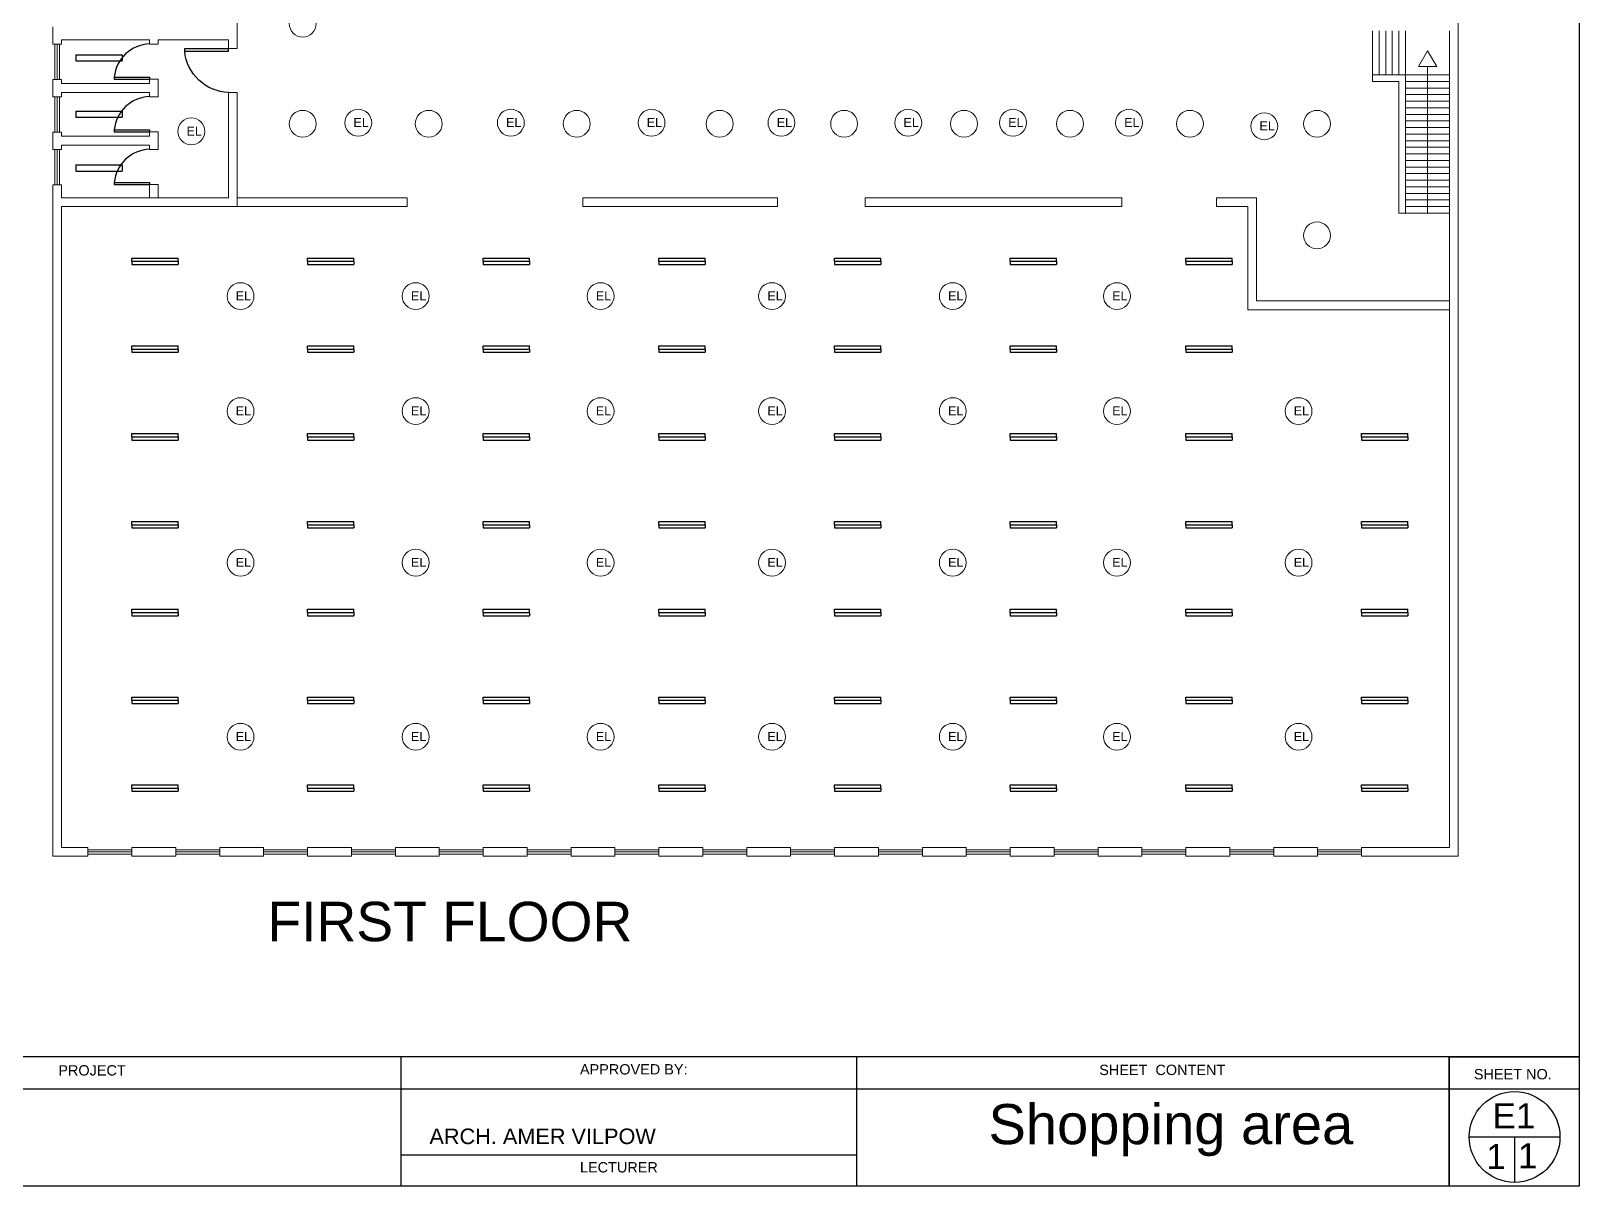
# Model space of a CAD drawing. Header units: inches. Extents: x 17 to 458, y 103 to 566.
# Drawn here: x 381 to 458.1, y 465.4 to 523 of the extents above; entities that cross this region are included whole.
import ezdxf

# ---------------------------------------------------------------- set-up
doc = ezdxf.new("R2010")
doc.units = ezdxf.units.IN
doc.header["$MEASUREMENT"] = 0
for name, color, linetype in [('EL_FITTINGS', 3, 'Continuous'), ('FUR', 6, 'Continuous'), ('Sanitry', 251, 'Continuous')]:
    doc.layers.add(name, color=color, linetype=linetype)
doc.styles.add('ARIAL', font='arial.ttf')
doc.styles.get("Standard").update_dxf_attribs({"font": 'arial.ttf'})

# ---------------------------------------------------------------- blocks, each defined once
blk = doc.blocks.new('DESK4')
at = {"color": 0}
for p, q in [((0, 1), (-0.06, 1)), ((0, 0), (-0.06, 0))]:
    blk.add_line(p, q, dxfattribs=at)
blk.add_lwpolyline([(-0.06, 1), (-0.06, 0)], dxfattribs=at)
blk.add_lwpolyline([(0.945, 0, 0.376459), (0, 1), (0, 0)], format="xyb", dxfattribs=at)
blk = doc.blocks.new('Fluorescent Double Tube Light')
at = {"layer": 'EL_FITTINGS', "color": 1}
for p, q in [((-51.5, 7.2), (51.5, 7.2)), ((-51.5, 0), (-51.5, 7.2)), ((-51.5, 0), (51.5, 0)), ((51.5, 0), (51.5, 7.2)), ((-51.5, 0), (51.5, 0)), ((-51.5, 0), (-51.5, -7.2)), ((-51.5, -7.2), (51.5, -7.2)), ((51.5, 0), (51.5, -7.2))]:
    blk.add_line(p, q, dxfattribs=at)
blk = doc.blocks.new('Flourescent Tube Light')
at = {"layer": 'EL_FITTINGS', "color": 1}
for p, q in [((-51.5, 6.8), (51.5, 6.8)), ((-51.5, 6.8), (-51.5, -6.8)), ((51.5, 6.8), (51.5, -6.8)), ((-51.5, -6.8), (51.5, -6.8))]:
    blk.add_line(p, q, dxfattribs=at)

msp = doc.modelspace()

# ---------------------------------------------------------------- linework, layer by layer
at = {"color": 240, "true_color": 0xed1f24}
for p, q in [((458.09613, 565.93282), (458.09613, 465.43788)), ((458.09613, 471.87986), (303.05907, 471.87986)), ((399.38348, 471.87986), (399.38348, 465.43788)), ((422.08776, 471.87986), (422.08776, 465.43788)), ((422.08776, 471.87986), (422.08776, 465.43788)), ((451.62239, 471.87986), (451.62239, 465.43788)), ((458.09613, 470.26937), (309.53281, 470.26937)), ((399.38348, 470.26937), (399.38348, 465.43788)), ((422.08776, 466.98375), (399.38348, 466.98375)), ((458.09613, 465.43788), (303.05907, 465.43788)), ((458.09613, 465.43788), (303.05907, 465.43788))]:
    msp.add_line(p, q, dxfattribs=at)
at = {"lineweight": 0}
for p, q in [((391.23978, 522.13545), (391.23978, 529.13773)), ((382.04928, 522.35326), (382.04928, 523.21992)), ((447.80509, 523.01073), (447.80509, 520.82252)), ((448.13332, 523.01073), (448.13332, 520.82252)), ((448.46155, 523.01073), (448.46155, 520.82252)), ((448.78979, 523.01073), (448.78979, 520.82252)), ((449.11802, 523.01073), (449.11802, 520.82252)), ((449.11802, 523.01073), (449.11802, 520.82252)), ((449.44625, 523.01073), (449.44625, 513.92965)), ((451.63446, 523.01073), (451.63446, 514.69552)), ((452.07211, 523.44838), (452.07211, 514.69552)), ((382.48692, 522.35326), (382.04928, 522.35326)), ((382.15869, 522.35326), (382.15869, 520.59407)), ((382.2681, 522.35326), (382.2681, 520.59407)), ((382.37751, 522.35326), (382.37751, 520.59407)), ((382.48692, 522.35326), (382.48692, 522.57309)), ((386.86335, 522.57309), (382.48692, 522.57309)), ((386.86335, 522.35427), (386.86335, 522.57309)), ((386.86335, 522.35427), (386.86335, 522.57309)), ((386.86335, 522.35427), (387.30099, 522.35427)), ((387.30099, 522.35427), (387.30099, 522.57309)), ((387.30099, 522.57309), (390.80213, 522.57309)), ((387.30099, 522.35427), (387.30099, 522.57309)), ((390.80213, 522.13545), (390.80213, 522.57309)), ((390.80213, 522.13545), (391.23978, 522.13545)), ((386.86335, 520.38488), (386.86335, 520.70873)), ((447.80509, 520.82252), (451.63446, 520.82252)), ((447.80509, 520.82252), (447.80509, 520.49429)), ((382.04928, 519.7274), (382.04928, 520.59407)), ((382.48692, 520.59407), (382.04928, 520.59407)), ((382.48692, 520.38488), (382.48692, 520.59407)), ((386.86335, 520.38488), (382.48692, 520.38488)), ((382.48692, 519.7274), (382.48692, 519.94723)), ((386.86335, 519.94723), (382.48692, 519.94723)), ((386.86335, 520.38488), (386.86335, 520.6037)), ((386.86335, 520.6037), (387.30099, 520.6037)), ((386.86335, 519.72841), (386.86335, 519.94723)), ((386.86335, 519.72841), (386.86335, 519.94723)), ((387.30099, 519.72841), (387.30099, 520.6037)), ((387.30099, 519.72841), (387.30099, 520.6037)), ((390.80213, 514.69552), (390.80213, 519.94723)), ((390.80213, 519.94723), (391.23978, 519.94723)), ((391.23978, 514.69552), (391.23978, 519.94723)), ((447.80509, 520.49429), (449.11802, 520.49429)), ((449.11802, 520.49429), (449.11802, 513.92965)), ((449.44625, 520.49429), (451.63446, 520.49429)), ((449.44625, 520.49429), (451.63446, 520.49429)), ((449.44625, 520.16606), (451.63446, 520.16606)), ((382.48692, 519.7274), (382.04928, 519.7274)), ((382.15869, 519.7274), (382.15869, 517.96821)), ((382.2681, 519.7274), (382.2681, 517.96821)), ((382.37751, 519.7274), (382.37751, 517.96821)), ((386.86335, 519.72841), (387.30099, 519.72841)), ((449.44625, 519.83782), (451.63446, 519.83782)), ((449.44625, 519.50959), (451.63446, 519.50959)), ((449.44625, 519.18136), (451.63446, 519.18136)), ((449.44625, 518.85313), (451.63446, 518.85313)), ((449.44625, 518.5249), (451.63446, 518.5249)), ((382.04928, 517.10155), (382.04928, 517.96821)), ((382.48692, 517.96821), (382.04928, 517.96821)), ((382.48692, 517.75902), (382.48692, 517.96821)), ((386.86335, 517.75902), (382.48692, 517.75902)), ((386.86335, 517.75902), (386.86335, 518.08288)), ((386.86335, 517.75902), (386.86335, 517.97784)), ((386.86335, 517.97784), (387.30099, 517.97784)), ((387.30099, 517.10256), (387.30099, 517.97784)), ((387.30099, 517.10256), (387.30099, 517.97784)), ((449.44625, 518.19666), (451.63446, 518.19666)), ((449.44625, 517.86843), (451.63446, 517.86843)), ((382.48692, 517.10155), (382.04928, 517.10155)), ((382.15869, 517.10155), (382.15869, 515.34235)), ((382.2681, 517.10155), (382.2681, 515.34235)), ((382.37751, 517.10155), (382.37751, 515.34235)), ((382.48692, 517.10155), (382.48692, 517.32138)), ((386.86335, 517.32138), (382.48692, 517.32138)), ((386.86335, 517.10256), (386.86335, 517.32138)), ((386.86335, 517.10256), (386.86335, 517.32138)), ((386.86335, 517.10256), (387.30099, 517.10256)), ((449.44625, 517.5402), (451.63446, 517.5402)), ((449.44625, 517.21197), (451.63446, 517.21197)), ((449.44625, 516.88374), (451.63446, 516.88374)), ((449.44625, 516.5555), (451.63446, 516.5555)), ((449.44625, 516.22727), (451.63446, 516.22727)), ((382.04928, 514.69552), (382.04928, 515.34235)), ((382.48692, 515.34235), (382.04928, 515.34235)), ((382.48692, 514.69552), (382.48692, 515.34235)), ((386.86335, 514.69552), (386.86335, 515.45702)), ((386.86335, 514.69552), (386.86335, 515.35199)), ((386.86335, 515.35199), (387.30099, 515.35199)), ((387.30099, 514.69552), (387.30099, 515.35199)), ((387.30099, 514.69552), (387.30099, 515.35199)), ((449.44625, 515.89904), (451.63446, 515.89904)), ((449.44625, 515.57081), (451.63446, 515.57081)), ((382.04928, 481.87232), (382.04928, 514.69552)), ((390.80213, 514.69552), (382.48692, 514.69552)), ((391.23978, 514.69552), (391.23978, 514.25788)), ((399.70982, 514.69552), (391.23978, 514.69552)), ((418.15599, 514.69552), (408.46267, 514.69552)), ((435.32124, 514.69552), (422.53242, 514.69552)), ((442.02588, 514.69552), (440.03049, 514.69552)), ((440.03049, 514.69552), (440.03049, 514.25788)), ((442.02588, 514.69552), (442.02588, 514.25788)), ((442.02588, 514.69552), (442.02588, 509.55322)), ((449.44625, 515.24258), (451.63446, 515.24258)), ((449.44625, 514.91434), (451.63446, 514.91434)), ((449.44625, 514.58611), (451.63446, 514.58611)), ((451.63446, 514.25788), (451.63446, 514.69552)), ((452.07211, 514.69552), (452.07211, 481.87232)), ((382.48692, 482.30997), (382.48692, 514.25788)), ((391.23978, 514.25788), (382.48692, 514.25788)), ((399.70982, 514.25788), (382.48692, 514.25788)), ((418.15599, 514.25788), (408.46267, 514.25788)), ((435.32124, 514.25788), (422.53242, 514.25788)), ((441.58824, 514.25788), (440.03049, 514.25788)), ((441.58824, 514.25788), (441.58824, 509.11558)), ((449.44625, 513.92965), (449.11802, 513.92965)), ((449.44625, 514.25788), (451.63446, 514.25788)), ((449.44625, 513.92965), (451.63446, 513.92965)), ((451.63446, 514.25788), (451.63446, 482.30997)), ((451.63446, 509.11558), (441.58824, 509.11558)), ((451.63446, 509.55322), (442.02588, 509.55322)), ((383.79985, 482.30997), (382.48692, 482.30997)), ((383.79985, 482.30997), (382.48692, 482.30997)), ((383.79985, 482.30997), (383.79985, 481.87232)), ((385.98806, 482.20056), (383.79985, 482.20056)), ((388.17628, 482.30997), (385.98806, 482.30997)), ((388.17628, 482.30997), (385.98806, 482.30997)), ((385.98806, 482.30997), (385.98806, 481.87232)), ((388.17628, 482.30997), (388.17628, 481.87232)), ((390.36449, 482.20056), (388.17628, 482.20056)), ((392.5527, 482.30997), (390.36449, 482.30997)), ((392.5527, 482.30997), (390.36449, 482.30997)), ((390.36449, 482.30997), (390.36449, 481.87232)), ((392.5527, 482.30997), (392.5527, 481.87232)), ((394.74092, 482.20056), (392.5527, 482.20056)), ((396.92913, 482.30997), (394.74092, 482.30997)), ((396.92913, 482.30997), (394.74092, 482.30997)), ((394.74092, 482.30997), (394.74092, 481.87232)), ((396.92913, 482.30997), (396.92913, 481.87232)), ((399.11734, 482.20056), (396.92913, 482.20056)), ((401.30556, 482.30997), (399.11734, 482.30997)), ((401.30556, 482.30997), (399.11734, 482.30997)), ((399.11734, 482.30997), (399.11734, 481.87232)), ((401.30556, 482.30997), (401.30556, 481.87232)), ((403.49377, 482.20056), (401.30556, 482.20056)), ((405.68198, 482.30997), (403.49377, 482.30997)), ((405.68198, 482.30997), (403.49377, 482.30997)), ((403.49377, 482.30997), (403.49377, 481.87232)), ((405.68198, 482.30997), (405.68198, 481.87232)), ((407.8702, 482.20056), (405.68198, 482.20056)), ((410.05841, 482.30997), (407.8702, 482.30997)), ((410.05841, 482.30997), (407.8702, 482.30997)), ((407.8702, 482.30997), (407.8702, 481.87232)), ((410.05841, 482.30997), (410.05841, 481.87232)), ((412.24662, 482.20056), (410.05841, 482.20056)), ((414.43484, 482.30997), (412.24662, 482.30997)), ((414.43484, 482.30997), (412.24662, 482.30997)), ((412.24662, 482.30997), (412.24662, 481.87232)), ((414.43484, 482.30997), (414.43484, 481.87232)), ((416.62305, 482.20056), (414.43484, 482.20056)), ((418.81126, 482.30997), (416.62305, 482.30997)), ((418.81126, 482.30997), (416.62305, 482.30997)), ((416.62305, 482.30997), (416.62305, 481.87232)), ((418.81126, 482.30997), (418.81126, 481.87232)), ((420.99948, 482.20056), (418.81126, 482.20056)), ((423.18769, 482.30997), (420.99948, 482.30997)), ((423.18769, 482.30997), (420.99948, 482.30997)), ((420.99948, 482.30997), (420.99948, 481.87232)), ((423.18769, 482.30997), (423.18769, 481.87232)), ((425.3759, 482.20056), (423.18769, 482.20056)), ((427.56412, 482.30997), (425.3759, 482.30997)), ((427.56412, 482.30997), (425.3759, 482.30997)), ((425.3759, 482.30997), (425.3759, 481.87232)), ((427.56412, 482.30997), (427.56412, 481.87232)), ((429.75233, 482.20056), (427.56412, 482.20056)), ((431.94054, 482.30997), (429.75233, 482.30997)), ((431.94054, 482.30997), (429.75233, 482.30997)), ((429.75233, 482.30997), (429.75233, 481.87232)), ((431.94054, 482.30997), (431.94054, 481.87232)), ((434.12876, 482.20056), (431.94054, 482.20056)), ((436.31697, 482.30997), (434.12876, 482.30997)), ((436.31697, 482.30997), (434.12876, 482.30997)), ((434.12876, 482.30997), (434.12876, 481.87232)), ((436.31697, 482.30997), (436.31697, 481.87232)), ((438.50518, 482.20056), (436.31697, 482.20056)), ((440.6934, 482.30997), (438.50518, 482.30997)), ((440.6934, 482.30997), (438.50518, 482.30997)), ((438.50518, 482.30997), (438.50518, 481.87232)), ((440.6934, 482.30997), (440.6934, 481.87232)), ((442.88161, 482.20056), (440.6934, 482.20056)), ((445.06982, 482.30997), (442.88161, 482.30997)), ((445.06982, 482.30997), (442.88161, 482.30997)), ((442.88161, 482.30997), (442.88161, 481.87232)), ((445.06982, 482.30997), (445.06982, 481.87232)), ((447.25804, 482.20056), (445.06982, 482.20056)), ((451.63446, 482.30997), (447.25804, 482.30997)), ((451.63446, 482.30997), (447.25804, 482.30997)), ((447.25804, 482.30997), (447.25804, 481.87232)), ((383.79985, 481.87232), (382.04928, 481.87232)), ((383.79985, 481.87232), (382.04928, 481.87232)), ((385.98806, 482.09114), (383.79985, 482.09114)), ((385.98806, 481.98173), (383.79985, 481.98173)), ((388.17628, 481.87232), (385.98806, 481.87232)), ((388.17628, 481.87232), (385.98806, 481.87232)), ((390.36449, 482.09114), (388.17628, 482.09114)), ((390.36449, 481.98173), (388.17628, 481.98173)), ((392.5527, 481.87232), (390.36449, 481.87232)), ((392.5527, 481.87232), (390.36449, 481.87232)), ((394.74092, 482.09114), (392.5527, 482.09114)), ((394.74092, 481.98173), (392.5527, 481.98173)), ((396.92913, 481.87232), (394.74092, 481.87232)), ((396.92913, 481.87232), (394.74092, 481.87232)), ((399.11734, 482.09114), (396.92913, 482.09114)), ((399.11734, 481.98173), (396.92913, 481.98173)), ((401.30556, 481.87232), (399.11734, 481.87232)), ((401.30556, 481.87232), (399.11734, 481.87232)), ((403.49377, 482.09114), (401.30556, 482.09114)), ((403.49377, 481.98173), (401.30556, 481.98173)), ((405.68198, 481.87232), (403.49377, 481.87232)), ((405.68198, 481.87232), (403.49377, 481.87232)), ((407.8702, 482.09114), (405.68198, 482.09114)), ((407.8702, 481.98173), (405.68198, 481.98173)), ((410.05841, 481.87232), (407.8702, 481.87232)), ((410.05841, 481.87232), (407.8702, 481.87232)), ((412.24662, 482.09114), (410.05841, 482.09114)), ((412.24662, 481.98173), (410.05841, 481.98173)), ((414.43484, 481.87232), (412.24662, 481.87232)), ((414.43484, 481.87232), (412.24662, 481.87232)), ((416.62305, 482.09114), (414.43484, 482.09114)), ((416.62305, 481.98173), (414.43484, 481.98173)), ((418.81126, 481.87232), (416.62305, 481.87232)), ((418.81126, 481.87232), (416.62305, 481.87232)), ((420.99948, 482.09114), (418.81126, 482.09114)), ((420.99948, 481.98173), (418.81126, 481.98173)), ((423.18769, 481.87232), (420.99948, 481.87232)), ((423.18769, 481.87232), (420.99948, 481.87232)), ((425.3759, 482.09114), (423.18769, 482.09114)), ((425.3759, 481.98173), (423.18769, 481.98173)), ((427.56412, 481.87232), (425.3759, 481.87232)), ((427.56412, 481.87232), (425.3759, 481.87232)), ((429.75233, 482.09114), (427.56412, 482.09114)), ((429.75233, 481.98173), (427.56412, 481.98173)), ((431.94054, 481.87232), (429.75233, 481.87232)), ((431.94054, 481.87232), (429.75233, 481.87232)), ((434.12876, 482.09114), (431.94054, 482.09114)), ((434.12876, 481.98173), (431.94054, 481.98173)), ((436.31697, 481.87232), (434.12876, 481.87232)), ((436.31697, 481.87232), (434.12876, 481.87232)), ((438.50518, 482.09114), (436.31697, 482.09114)), ((438.50518, 481.98173), (436.31697, 481.98173)), ((440.6934, 481.87232), (438.50518, 481.87232)), ((440.6934, 481.87232), (438.50518, 481.87232)), ((442.88161, 482.09114), (440.6934, 482.09114)), ((442.88161, 481.98173), (440.6934, 481.98173)), ((445.06982, 481.87232), (442.88161, 481.87232)), ((445.06982, 481.87232), (442.88161, 481.87232)), ((447.25804, 482.09114), (445.06982, 482.09114)), ((447.25804, 481.98173), (445.06982, 481.98173)), ((452.07211, 481.87232), (447.25804, 481.87232)), ((452.07211, 481.87232), (447.25804, 481.87232))]:
    msp.add_line(p, q, dxfattribs=at)
at = {"color": 2, "lineweight": 0}
msp.add_line((450.54036, 513.92965), (450.54036, 521.23431), dxfattribs=at)
at = {"color": 6, "lineweight": 0}
for p, q in [((399.11734, 514.69552), (399.55499, 514.69552)), ((399.70982, 514.69552), (399.70982, 514.25788)), ((408.46267, 514.69552), (408.46267, 514.25788)), ((418.15599, 514.69552), (418.15599, 514.25788)), ((422.53242, 514.69552), (422.53242, 514.25788)), ((434.5664, 514.69552), (435.00404, 514.69552)), ((435.32124, 514.69552), (435.32124, 514.25788))]:
    msp.add_line(p, q, dxfattribs=at)
at = {"color": 8}
for p, q in [((452.62295, 467.88288), (457.14603, 467.88288)), ((454.88449, 467.88288), (454.88449, 465.62134))]:
    msp.add_line(p, q, dxfattribs=at)
at = {"color": 2, "lineweight": 0}
msp.add_lwpolyline([(450.09356, 521.23431), (450.54907, 522.02328), (451.00458, 521.23431)], close=True, dxfattribs=at)
at = {"color": 240, "true_color": 0xed1f24}
msp.add_lwpolyline([(451.62239, 471.87986), (458.09613, 471.87986), (458.09613, 465.43788), (451.62239, 465.43788)], close=True, dxfattribs=at)
at = {"color": 8}
msp.add_circle((454.88449, 467.88288), 2.26154, dxfattribs=at)
at = {"layer": 'Sanitry', "color": 1, "lineweight": 0}
for centre in [(394.5038, 523.37642), (388.95194, 518.00489), (394.5038, 518.3828), (397.26783, 518.43514), (400.78235, 518.3828), (404.87125, 518.43514), (408.15652, 518.3828), (411.88125, 518.43514), (415.27731, 518.3828), (418.35634, 518.43514), (421.47929, 518.3828), (424.67265, 518.43514), (427.45157, 518.3828), (429.89363, 518.43514), (432.73474, 518.3828), (435.67297, 518.43514), (438.70701, 518.3828), (442.4108, 518.26111), (445.04338, 518.3828), (445.04338, 512.81845), (391.40387, 509.79294), (400.13272, 509.79294), (409.34378, 509.79294), (417.88886, 509.79294), (426.89334, 509.79294), (435.07089, 509.79294), (391.40387, 504.06188), (400.13272, 504.06188), (409.34378, 504.06188), (417.88886, 504.06188), (426.89334, 504.06188), (435.07089, 504.06188), (444.12012, 504.06188), (391.40387, 496.50925), (400.13272, 496.50925), (409.34378, 496.50925), (417.88886, 496.50925), (426.89334, 496.50925), (435.07089, 496.50925), (444.12012, 496.50925), (391.40387, 487.82894), (400.13272, 487.82894), (409.34378, 487.82894), (417.88886, 487.82894), (426.89334, 487.82894), (435.07089, 487.82894), (444.12012, 487.82894)]:
    msp.add_circle(centre, 0.67036, dxfattribs=at)

# ---------------------------------------------------------------- block references
at = {"lineweight": 0, "xscale": 0.02233592281058399, "yscale": 0.02233592281058399, "zscale": 0.02233592281058399}
for p in [(387.13885, 511.53091), (395.89171, 511.53091), (404.64456, 511.53091), (413.39741, 511.53091), (422.15027, 511.53091), (430.90312, 511.53091), (439.65597, 511.53091), (387.13885, 507.15448), (395.89171, 507.15448), (404.64456, 507.15448), (413.39741, 507.15448), (422.15027, 507.15448), (430.90312, 507.15448), (439.65597, 507.15448), (387.13885, 502.77806), (395.89171, 502.77806), (404.64456, 502.77806), (413.39741, 502.77806), (422.15027, 502.77806), (430.90312, 502.77806), (439.65597, 502.77806), (448.40883, 502.77806), (387.13885, 498.40163), (395.89171, 498.40163), (404.64456, 498.40163), (413.39741, 498.40163), (422.15027, 498.40163), (430.90312, 498.40163), (439.65597, 498.40163), (448.40883, 498.40163), (387.13885, 494.0252), (395.89171, 494.0252), (404.64456, 494.0252), (413.39741, 494.0252), (422.15027, 494.0252), (430.90312, 494.0252), (439.65597, 494.0252), (448.40883, 494.0252), (387.13885, 489.64878), (395.89171, 489.64878), (404.64456, 489.64878), (413.39741, 489.64878), (422.15027, 489.64878), (430.90312, 489.64878), (439.65597, 489.64878), (448.40883, 489.64878), (387.13885, 485.27235), (395.89171, 485.27235), (404.64456, 485.27235), (413.39741, 485.27235), (422.15027, 485.27235), (430.90312, 485.27235), (439.65597, 485.27235), (448.40883, 485.27235)]:
    msp.add_blockref('Fluorescent Double Tube Light', p, dxfattribs=at)
at = {"layer": 'FUR', "color": 40, "lineweight": 0, "true_color": 0xf8d731, "rotation": 90}
for p, xscale, yscale, zscale in [((386.86335, 520.70873), 1.750570636456454, 1.750570636456454, 1.750570636456454), ((390.80213, 522.00468), -2.179460155668207, 2.179460155668207, 2.179460155668207), ((386.86335, 518.08288), 1.750570636456454, 1.750570636456454, 1.750570636456454), ((386.86335, 515.45702), 1.750570636456454, 1.750570636456454, 1.750570636456454)]:
    msp.add_blockref('DESK4', p, dxfattribs=dict(at, xscale=xscale, yscale=yscale, zscale=zscale))
at = {"layer": 'Sanitry', "lineweight": 0, "xscale": 0.02233592281058399, "yscale": 0.02233592281058399, "zscale": 0.02233592281058399}
for name, p in [('Flourescent Tube Light', (384.34886, 521.67671)), ('Flourescent Tube Light', (384.34886, 518.86227)), ('Flourescent Tube Light', (384.34886, 516.18031)), ('Fluorescent Double Tube Light', (387.13885, 511.53091)), ('Fluorescent Double Tube Light', (395.89171, 511.53091)), ('Fluorescent Double Tube Light', (404.64456, 511.53091)), ('Fluorescent Double Tube Light', (413.39741, 511.53091)), ('Fluorescent Double Tube Light', (422.15027, 511.53091)), ('Fluorescent Double Tube Light', (430.90312, 511.53091)), ('Fluorescent Double Tube Light', (439.65597, 511.53091)), ('Fluorescent Double Tube Light', (387.13885, 507.15448)), ('Fluorescent Double Tube Light', (395.89171, 507.15448)), ('Fluorescent Double Tube Light', (404.64456, 507.15448)), ('Fluorescent Double Tube Light', (413.39741, 507.15448)), ('Fluorescent Double Tube Light', (422.15027, 507.15448)), ('Fluorescent Double Tube Light', (430.90312, 507.15448)), ('Fluorescent Double Tube Light', (439.65597, 507.15448)), ('Fluorescent Double Tube Light', (387.13885, 502.77806)), ('Fluorescent Double Tube Light', (395.89171, 502.77806)), ('Fluorescent Double Tube Light', (404.64456, 502.77806)), ('Fluorescent Double Tube Light', (413.39741, 502.77806)), ('Fluorescent Double Tube Light', (422.15027, 502.77806)), ('Fluorescent Double Tube Light', (430.90312, 502.77806)), ('Fluorescent Double Tube Light', (439.65597, 502.77806)), ('Fluorescent Double Tube Light', (448.40883, 502.77806)), ('Fluorescent Double Tube Light', (387.13885, 498.40163)), ('Fluorescent Double Tube Light', (395.89171, 498.40163)), ('Fluorescent Double Tube Light', (404.64456, 498.40163)), ('Fluorescent Double Tube Light', (413.39741, 498.40163)), ('Fluorescent Double Tube Light', (422.15027, 498.40163)), ('Fluorescent Double Tube Light', (430.90312, 498.40163)), ('Fluorescent Double Tube Light', (439.65597, 498.40163)), ('Fluorescent Double Tube Light', (448.40883, 498.40163)), ('Fluorescent Double Tube Light', (387.13885, 494.0252)), ('Fluorescent Double Tube Light', (395.89171, 494.0252)), ('Fluorescent Double Tube Light', (404.64456, 494.0252)), ('Fluorescent Double Tube Light', (413.39741, 494.0252)), ('Fluorescent Double Tube Light', (422.15027, 494.0252)), ('Fluorescent Double Tube Light', (430.90312, 494.0252)), ('Fluorescent Double Tube Light', (439.65597, 494.0252)), ('Fluorescent Double Tube Light', (448.40883, 494.0252)), ('Fluorescent Double Tube Light', (387.13885, 489.64878)), ('Fluorescent Double Tube Light', (395.89171, 489.64878)), ('Fluorescent Double Tube Light', (404.64456, 489.64878)), ('Fluorescent Double Tube Light', (413.39741, 489.64878)), ('Fluorescent Double Tube Light', (422.15027, 489.64878)), ('Fluorescent Double Tube Light', (430.90312, 489.64878)), ('Fluorescent Double Tube Light', (439.65597, 489.64878)), ('Fluorescent Double Tube Light', (448.40883, 489.64878)), ('Fluorescent Double Tube Light', (387.13885, 485.27235)), ('Fluorescent Double Tube Light', (395.89171, 485.27235)), ('Fluorescent Double Tube Light', (404.64456, 485.27235)), ('Fluorescent Double Tube Light', (413.39741, 485.27235)), ('Fluorescent Double Tube Light', (422.15027, 485.27235)), ('Fluorescent Double Tube Light', (430.90312, 485.27235)), ('Fluorescent Double Tube Light', (439.65597, 485.27235)), ('Fluorescent Double Tube Light', (448.40883, 485.27235))]:
    msp.add_blockref(name, p, dxfattribs=at)

# ---------------------------------------------------------------- texts
at = {"color": 18, "true_color": 0x000000}
for s, height, p in [('PROJECT', 0.515359, (382.32444, 470.94699)), ('APPROVED BY:', 0.5153587, (408.31651, 470.99859)), ('SHEET  CONTENT', 0.5153587, (434.19014, 470.97039)), ('SHEET NO.', 0.515359, (452.85678, 470.75581)), ('LECTURER', 0.515359, (408.31651, 466.11473))]:
    msp.add_text(s, height=height, dxfattribs=at).set_placement(p)
at = {"color": 140}
msp.add_text('E1', height=1.252322, dxfattribs=at).set_placement((453.78116, 468.31616))
at = {"color": 3}
msp.add_text('ARCH. AMER VILPOW', height=0.773038, dxfattribs=at).set_placement((400.8158, 467.52983))
at = {"color": 1}
for p in [(453.47001, 466.28608), (455.05117, 466.32012)]:
    msp.add_text('1', height=1.25232, dxfattribs=at).set_placement(p)
at = {"lineweight": 0, "attachment_point": 1}
for s, width, insert, char_height in [('FIRST FLOOR', 20.0051406, (392.7408, 479.60781), 1.969392), ('Shopping area', 19.5565234, (428.67126, 469.52453), 2)]:
    msp.add_mtext_dynamic_manual_height_columns(s, width=width, gutter_width=1, heights=[0], dxfattribs=dict(at, insert=insert, char_height=char_height))
at = {"layer": 'Sanitry', "color": 1, "lineweight": 0, "char_height": 0.4467185, "width": 2.0172078, "attachment_point": 4, "style": 'ARIAL'}
for insert in [(396.36763, 518.45156), (403.97104, 518.45156), (410.98104, 518.45156), (417.45614, 518.45156), (423.77244, 518.45156), (428.99343, 518.45156), (434.77276, 518.45156), (441.5106, 518.27753), (388.05173, 518.02131), (390.50367, 509.80935), (399.23251, 509.80935), (408.44358, 509.80935), (416.98865, 509.80935), (425.99313, 509.80935), (434.17068, 509.80935), (390.50367, 504.0783), (399.23251, 504.0783), (408.44358, 504.0783), (416.98865, 504.0783), (425.99313, 504.0783), (434.17068, 504.0783), (443.21991, 504.0783), (390.50367, 496.52567), (399.23251, 496.52567), (408.44358, 496.52567), (416.98865, 496.52567), (425.99313, 496.52567), (434.17068, 496.52567), (443.21991, 496.52567), (390.50367, 487.84535), (399.23251, 487.84535), (408.44358, 487.84535), (416.98865, 487.84535), (425.99313, 487.84535), (434.17068, 487.84535), (443.21991, 487.84535)]:
    msp.add_mtext('\\pi0.66275;EL', dxfattribs=dict(at, insert=insert))

doc.saveas('drawing.dxf')
